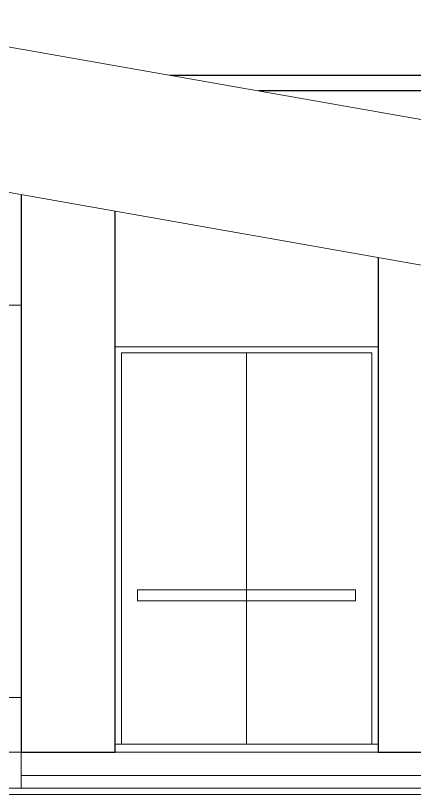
# Model space of a CAD drawing. Header units: inches. Extents: x 249 to 1192, y -18 to 440.
# Drawn here: x 624.932 to 627.481, y 258.553 to 263.528 of the extents above; entities that cross this region are included whole.
import ezdxf

# ---------------------------------------------------------------- set-up
doc = ezdxf.new("R2010")
doc.units = ezdxf.units.IN
doc.header["$MEASUREMENT"] = 0
doc.layers.add('KOLOM', color=5, linetype='Continuous')
doc.layers.add('KUSEN', color=16, linetype='Continuous', lineweight=15)
doc.layers.add('LANTAI', color=135, linetype='Continuous', lineweight=9)

# ---------------------------------------------------------------- blocks, each defined once
blk = doc.blocks.new('tampak depan')
at = {"layer": 'KOLOM'}
for points in [[(711.609, 337.9769), (721.9902, 337.9769)], [(721.9902, 337.9769), (721.9503, 337.8769), (712.1769, 337.8769)], [(710.6581, 337.2126), (710.6581, 333.6519), (711.2581, 333.6519), (711.2581, 337.1069)], [(712.9381, 336.8107), (712.9381, 333.6519), (713.5381, 333.6519), (713.5381, 336.705)]]:
    blk.add_lwpolyline(points, dxfattribs=at)
at = {"layer": 'KUSEN'}
blk.add_lwpolyline([(709.4492, 334.0019), (710.6581, 334.0019), (710.6581, 336.5069), (708.5988, 336.5069)], dxfattribs=at)
for points in [[(711.2581, 336.2419), (712.9381, 336.2419), (712.9381, 333.7019), (711.2581, 333.7019)], [(711.2981, 336.2019), (712.0981, 336.2019), (712.0981, 333.7019), (711.2981, 333.7019)], [(711.2981, 336.2019), (712.8981, 336.2019), (712.8981, 333.7019), (711.2981, 333.7019)], [(712.0981, 333.7019), (712.8981, 333.7019), (712.8981, 336.2019), (712.0981, 336.2019)]]:
    blk.add_lwpolyline(points, close=True, dxfattribs=at)
at = {"layer": 'KUSEN', "color": 9}
for points in [[(711.4017, 334.6883), (712.0981, 334.6883), (712.0981, 334.6195), (711.4017, 334.6195)], [(712.7944, 334.6883), (712.0981, 334.6883), (712.0981, 334.6195), (712.7944, 334.6195)]]:
    blk.add_lwpolyline(points, close=True, dxfattribs=at)
at = {"layer": 'LANTAI'}
for points in [[(708.5987, 338.5071), (722.8609, 335.9954), (726.7222, 335.4889), (727.9995, 335.3136), (728.8215, 335.1928), (729.5543, 335.077), (730.1858, 334.9681), (730.7058, 334.868), (731.1056, 334.7781), (731.4722, 334.668), (731.5614, 334.6038)], [(709.4492, 333.6519), (715.5972, 333.6519)], [(737.8428, 333.3819), (680.2348, 333.3819)]]:
    blk.add_lwpolyline(points, dxfattribs=at)
blk.add_lwpolyline([(708.6482, 337.5669), (722.7042, 335.0893), (723.4889, 334.9511, -0.012316), (729.5321, 334.1523, -0.042697), (731.5614, 333.7064, 1.350287)], format="xyb", dxfattribs=at)
for points in [[(710.6581, 333.4219), (713.5381, 333.4219), (713.5381, 333.6519), (710.6581, 333.6519)], [(710.6581, 333.5019), (713.5381, 333.5019), (713.5381, 333.4219), (710.6581, 333.4219)], [(698.7471, 333.4219), (713.5381, 333.4219), (713.5381, 333.3819), (698.7471, 333.3819)]]:
    blk.add_lwpolyline(points, close=True, dxfattribs=at)

msp = doc.modelspace()

# ---------------------------------------------------------------- block references
at = {"layer": 'KOLOM'}
msp.add_blockref('tampak depan', (-85.6899, -74.829), dxfattribs=at)

doc.saveas('drawing.dxf')
